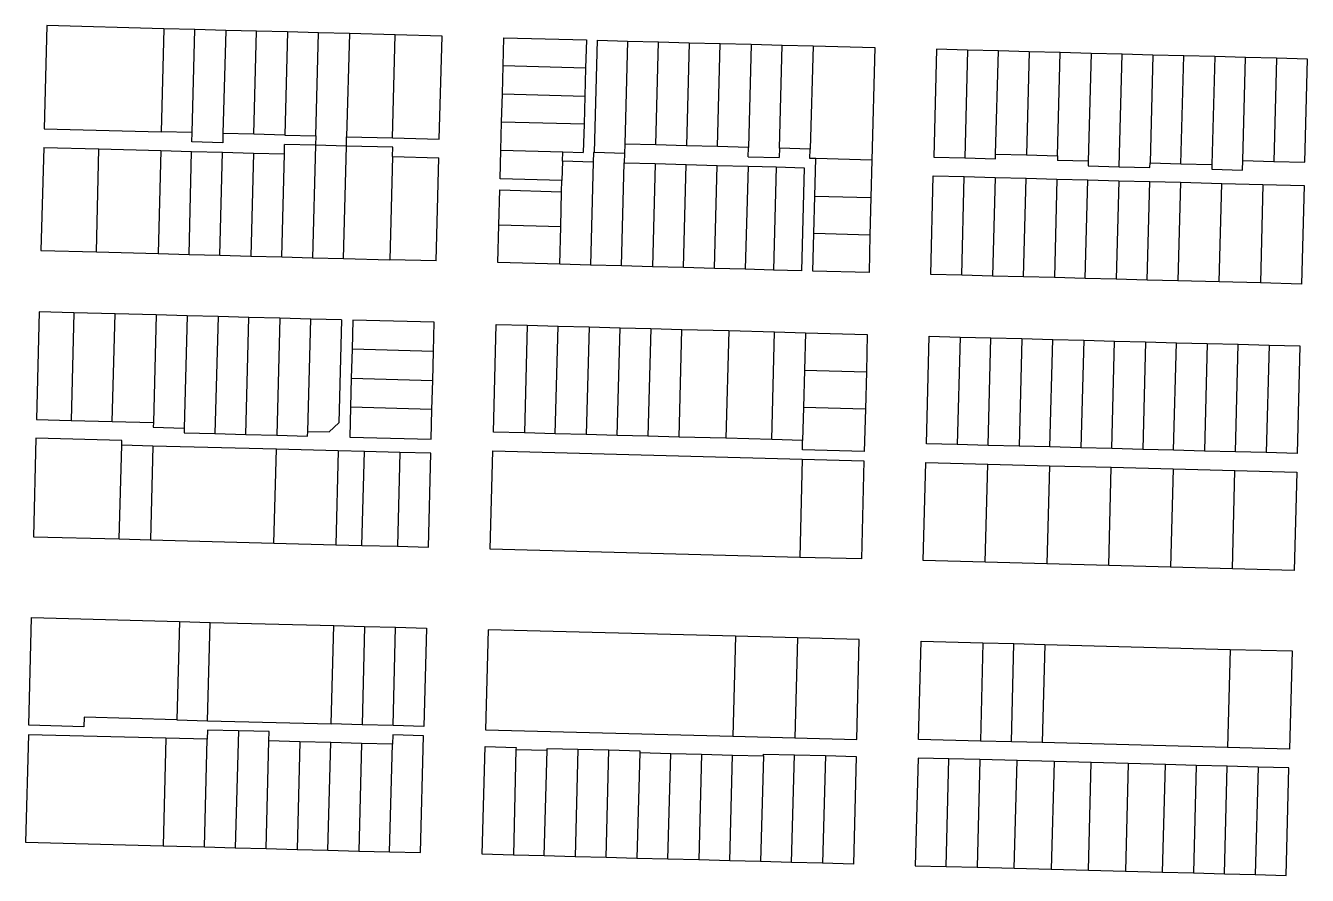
# Model space of a CAD drawing. Header units: inches. Extents: x 486468 to 494399, y 5455955 to 5460553.
# Drawn here: x 486488 to 486904.9, y 5456763.9 to 5457040.5 of the extents above; entities that cross this region are included whole.
import ezdxf

# ---------------------------------------------------------------- set-up
doc = ezdxf.new("R2010")
doc.units = ezdxf.units.IN
doc.header["$MEASUREMENT"] = 0
doc.layers.add('ParcelLines', color=10, linetype='Continuous')

msp = doc.modelspace()

# ---------------------------------------------------------------- linework, layer by layer
at = {"layer": 'ParcelLines', "color": 1}
for p, q in [((486494.869, 5457040.477), (486494.019, 5457006.927)), ((486532.97, 5457039.468), (486494.869, 5457040.477)), ((486532.97, 5457039.468), (486532.071, 5457005.927)), ((486543.021, 5457039.208), (486532.97, 5457039.468)), ((486542.149, 5457005.651), (486543.021, 5457039.208)), ((486553.071, 5457038.937), (486543.021, 5457039.208)), ((486553.071, 5457038.937), (486552.172, 5457005.377)), ((486563.121, 5457038.668), (486553.071, 5457038.937)), ((486573.171, 5457038.408), (486563.121, 5457038.668)), ((486573.171, 5457038.408), (486572.272, 5457004.827)), ((486583.22, 5457038.137), (486573.171, 5457038.408)), ((486593.27, 5457037.877), (486583.22, 5457038.137)), ((486593.27, 5457037.877), (486592.37, 5457004.326)), ((486608.169, 5457037.477), (486593.27, 5457037.877)), ((486607.319, 5457003.926), (486608.169, 5457037.477)), ((486623.418, 5457037.077), (486608.169, 5457037.477)), ((486622.518, 5457003.526), (486623.418, 5457037.077)), ((486643.276, 5457027.376), (486643.517, 5457036.526)), ((486643.517, 5457036.526), (486670.365, 5457035.826)), ((486670.365, 5457035.826), (486670.115, 5457026.675)), ((486673.015, 5456999.125), (486674.014, 5457035.726)), ((486674.014, 5457035.726), (486683.764, 5457035.465)), ((486683.764, 5457035.465), (486682.865, 5457001.925)), ((486683.764, 5457035.465), (486693.813, 5457035.195)), ((486692.914, 5457001.655), (486693.813, 5457035.195)), ((486693.813, 5457035.195), (486703.863, 5457034.925)), ((486703.863, 5457034.925), (486702.963, 5457001.373)), ((486703.863, 5457034.925), (486713.912, 5457034.665)), ((486713.063, 5457001.093), (486713.912, 5457034.665)), ((486713.912, 5457034.665), (486723.962, 5457034.394)), ((486723.962, 5457034.394), (486734.011, 5457034.123)), ((486733.162, 5457000.573), (486734.011, 5457034.123)), ((486734.011, 5457034.123), (486744.11, 5457033.853)), ((486744.11, 5457033.853), (486743.211, 5457000.273)), ((486744.11, 5457033.853), (486764.209, 5457033.323)), ((486764.209, 5457033.323), (486763.26, 5456996.722)), ((486784.308, 5457032.772), (486783.408, 5456997.672)), ((486794.358, 5457032.502), (486784.308, 5457032.772)), ((486804.407, 5457032.242), (486794.358, 5457032.502)), ((486803.507, 5456998.672), (486804.407, 5457032.242)), ((486814.457, 5457031.972), (486804.407, 5457032.242)), ((486814.457, 5457031.972), (486813.556, 5456998.4)), ((486824.505, 5457031.701), (486814.457, 5457031.972)), ((486823.655, 5456998.12), (486824.505, 5457031.701)), ((486834.554, 5457031.43), (486824.505, 5457031.701)), ((486844.604, 5457031.17), (486834.554, 5457031.43)), ((486854.653, 5457030.9), (486844.604, 5457031.17)), ((486854.653, 5457030.9), (486853.744, 5456995.79)), ((486864.703, 5457030.63), (486854.653, 5457030.9)), ((486874.752, 5457030.37), (486864.703, 5457030.63)), ((486874.752, 5457030.37), (486873.842, 5456995.263)), ((486884.802, 5457030.099), (486874.752, 5457030.37)), ((486883.952, 5456996.519), (486884.802, 5457030.099)), ((486894.851, 5457029.829), (486884.802, 5457030.099)), ((486904.9, 5457029.569), (486894.851, 5457029.829)), ((486904.051, 5456996.019), (486904.9, 5457029.569)), ((486643.036, 5457018.226), (486643.276, 5457027.376)), ((486670.115, 5457026.675), (486643.276, 5457027.376)), ((486670.115, 5457026.675), (486669.865, 5457017.525)), ((486642.797, 5457009.076), (486643.036, 5457018.226)), ((486643.036, 5457018.226), (486669.865, 5457017.525)), ((486669.865, 5457017.525), (486669.615, 5457008.375)), ((486642.557, 5456999.925), (486642.797, 5457009.076)), ((486669.615, 5457008.375), (486669.365, 5456999.225)), ((486494.019, 5457006.927), (486532.071, 5457005.927)), ((486542.149, 5457005.651), (486532.071, 5457005.927)), ((486542.071, 5457002.606), (486542.149, 5457005.651)), ((486552.172, 5457005.377), (486552.122, 5457002.327)), ((486562.222, 5457005.107), (486552.172, 5457005.377)), ((486572.272, 5457004.827), (486562.222, 5457005.107)), ((486572.272, 5457004.827), (486582.35, 5457004.576)), ((486582.35, 5457004.576), (486582.271, 5457001.547)), ((486592.32, 5457001.276), (486592.37, 5457004.326)), ((486592.37, 5457004.326), (486607.319, 5457003.926)), ((486607.319, 5457003.926), (486622.518, 5457003.526)), ((486493.87, 5457000.826), (486492.97, 5456967.276)), ((486493.87, 5457000.826), (486511.82, 5457000.337)), ((486510.971, 5456966.796), (486511.82, 5457000.337)), ((486511.82, 5457000.337), (486531.921, 5456999.797)), ((486531.921, 5456999.797), (486541.971, 5456999.526)), ((486552.122, 5457002.327), (486542.071, 5457002.606)), ((486572.142, 5456998.767), (486572.222, 5457001.827)), ((486582.271, 5457001.547), (486572.222, 5457001.827)), ((486582.271, 5457001.547), (486581.321, 5456964.936)), ((486592.32, 5457001.276), (486582.271, 5457001.547)), ((486591.371, 5456964.676), (486592.32, 5457001.276)), ((486607.369, 5457000.876), (486592.32, 5457001.276)), ((486607.29, 5456997.832), (486607.369, 5457000.876)), ((486642.317, 5456990.625), (486642.557, 5456999.925)), ((486682.865, 5457001.925), (486682.785, 5456998.875)), ((486692.914, 5457001.655), (486682.865, 5457001.925)), ((486702.963, 5457001.373), (486692.914, 5457001.655)), ((486713.063, 5457001.093), (486702.963, 5457001.373)), ((486723.112, 5457000.823), (486713.063, 5457001.093)), ((486723.012, 5456997.773), (486723.112, 5457000.823)), ((486733.162, 5457000.573), (486733.062, 5456997.523)), ((486743.211, 5457000.273), (486733.162, 5457000.573)), ((486743.111, 5456997.223), (486743.211, 5457000.273)), ((486541.971, 5456999.526), (486552.022, 5456999.247)), ((486551.171, 5456965.736), (486552.022, 5456999.247)), ((486552.022, 5456999.247), (486562.072, 5456998.977)), ((486562.072, 5456998.977), (486561.222, 5456965.476)), ((486562.072, 5456998.977), (486572.142, 5456998.767)), ((486571.272, 5456965.206), (486572.142, 5456998.767)), ((486607.29, 5456997.832), (486606.42, 5456964.275)), ((486607.29, 5456997.832), (486622.385, 5456997.43)), ((486621.469, 5456963.875), (486622.385, 5456997.43)), ((486662.566, 5456996.325), (486662.416, 5456990.075)), ((486662.566, 5456996.325), (486662.666, 5456999.375)), ((486672.615, 5456996.075), (486662.566, 5456996.325)), ((486662.666, 5456999.375), (486669.365, 5456999.225)), ((486672.715, 5456999.125), (486672.615, 5456996.075)), ((486673.015, 5456999.125), (486672.715, 5456999.125)), ((486681.815, 5456962.243), (486682.715, 5456995.825)), ((486682.785, 5456998.875), (486682.715, 5456995.825)), ((486682.715, 5456995.825), (486692.764, 5456995.544)), ((486692.764, 5456995.544), (486702.813, 5456995.273)), ((486723.012, 5456997.773), (486733.062, 5456997.523)), ((486744.961, 5456997.173), (486743.111, 5456997.223)), ((486744.651, 5456984.972), (486744.961, 5456997.173)), ((486763.26, 5456996.722), (486744.961, 5456997.173)), ((486763.26, 5456996.722), (486762.949, 5456984.522)), ((486783.408, 5456997.672), (486793.457, 5456997.402)), ((486793.457, 5456997.402), (486803.507, 5456997.122)), ((486803.507, 5456997.122), (486803.507, 5456998.672)), ((486803.507, 5456998.672), (486813.556, 5456998.4)), ((486813.556, 5456998.4), (486823.655, 5456998.12)), ((486823.655, 5456998.12), (486823.606, 5456996.58)), ((486833.645, 5456996.32), (486823.606, 5456996.58)), ((486853.704, 5456994.27), (486853.744, 5456995.79)), ((486853.744, 5456995.79), (486863.793, 5456995.53)), ((486863.793, 5456995.53), (486873.842, 5456995.263)), ((486883.852, 5456993.469), (486883.952, 5456996.519)), ((486883.952, 5456996.519), (486894.001, 5456996.269)), ((486894.001, 5456996.269), (486904.051, 5456996.019)), ((486702.813, 5456995.273), (486712.913, 5456994.993)), ((486712.913, 5456994.993), (486722.962, 5456994.723)), ((486722.962, 5456994.723), (486732.062, 5456994.473)), ((486732.062, 5456994.473), (486731.211, 5456960.922)), ((486732.062, 5456994.473), (486741.211, 5456994.223)), ((486741.211, 5456994.223), (486740.361, 5456960.672)), ((486782.408, 5456959.471), (486783.208, 5456991.572)), ((486783.208, 5456991.572), (486793.257, 5456991.312)), ((486833.605, 5456994.81), (486843.654, 5456994.54)), ((486843.654, 5456994.54), (486853.704, 5456994.27)), ((486873.842, 5456995.263), (486873.803, 5456993.739)), ((486873.803, 5456993.739), (486883.852, 5456993.469)), ((486662.416, 5456990.075), (486642.317, 5456990.625)), ((486662.316, 5456986.425), (486662.416, 5456990.075)), ((486793.257, 5456991.312), (486803.307, 5456991.052)), ((486803.307, 5456991.052), (486813.406, 5456990.78)), ((486813.406, 5456990.78), (486823.456, 5456990.52)), ((486823.456, 5456990.52), (486822.606, 5456958.44)), ((486823.456, 5456990.52), (486833.505, 5456990.26)), ((486832.656, 5456958.18), (486833.505, 5456990.26)), ((486833.505, 5456990.26), (486843.554, 5456990)), ((486843.554, 5456990), (486853.604, 5456989.73)), ((486853.604, 5456989.73), (486863.653, 5456989.469)), ((486863.653, 5456989.469), (486862.804, 5456957.399)), ((486863.653, 5456989.469), (486877.053, 5456989.119)), ((486876.203, 5456957.059), (486877.053, 5456989.119)), ((486877.053, 5456989.119), (486890.452, 5456988.769)), ((486890.452, 5456988.769), (486889.602, 5456956.709)), ((486890.452, 5456988.769), (486903.851, 5456988.419)), ((486903.851, 5456988.419), (486903, 5456956.368)), ((486641.927, 5456975.525), (486642.217, 5456986.975)), ((486642.217, 5456986.975), (486662.316, 5456986.425)), ((486662.026, 5456974.975), (486662.316, 5456986.425)), ((486744.33, 5456972.772), (486744.651, 5456984.972)), ((486762.949, 5456984.522), (486762.629, 5456972.272)), ((486641.618, 5456963.325), (486641.927, 5456975.525)), ((486661.716, 5456962.784), (486662.026, 5456974.975)), ((486744.011, 5456960.572), (486744.33, 5456972.772)), ((486762.629, 5456972.272), (486762.31, 5456960.072)), ((486492.97, 5456967.276), (486510.971, 5456966.796)), ((486510.971, 5456966.796), (486531.071, 5456966.265)), ((486531.071, 5456966.265), (486541.121, 5456966.006)), ((486541.121, 5456966.006), (486551.171, 5456965.736)), ((486551.171, 5456965.736), (486561.222, 5456965.476)), ((486561.222, 5456965.476), (486571.272, 5456965.206)), ((486571.272, 5456965.206), (486581.321, 5456964.936)), ((486581.321, 5456964.936), (486591.371, 5456964.676)), ((486591.371, 5456964.676), (486606.42, 5456964.275)), ((486621.469, 5456963.875), (486606.42, 5456964.275)), ((486661.716, 5456962.784), (486641.618, 5456963.325)), ((486671.766, 5456962.514), (486661.716, 5456962.784)), ((486681.815, 5456962.243), (486671.766, 5456962.514)), ((486691.865, 5456961.973), (486681.815, 5456962.243)), ((486701.964, 5456961.703), (486691.865, 5456961.973)), ((486712.014, 5456961.433), (486701.964, 5456961.703)), ((486722.063, 5456961.162), (486712.014, 5456961.433)), ((486731.211, 5456960.922), (486722.063, 5456961.162)), ((486740.361, 5456960.672), (486731.211, 5456960.922)), ((486762.31, 5456960.072), (486744.011, 5456960.572)), ((486792.458, 5456959.211), (486782.408, 5456959.471)), ((486802.507, 5456958.95), (486792.458, 5456959.211)), ((486812.557, 5456958.69), (486802.507, 5456958.95)), ((486822.606, 5456958.44), (486812.557, 5456958.69)), ((486832.656, 5456958.18), (486822.606, 5456958.44)), ((486842.705, 5456957.919), (486832.656, 5456958.18)), ((486852.754, 5456957.659), (486842.705, 5456957.919)), ((486862.804, 5456957.399), (486852.754, 5456957.659)), ((486876.203, 5456957.059), (486862.804, 5456957.399)), ((486889.602, 5456956.709), (486876.203, 5456957.059)), ((486903, 5456956.368), (486889.602, 5456956.709)), ((486492.401, 5456947.329), (486491.481, 5456912.241)), ((486503.668, 5456947.029), (486492.401, 5456947.329)), ((486503.668, 5456947.029), (486502.747, 5456911.947)), ((486517.066, 5456946.671), (486503.668, 5456947.029)), ((486516.144, 5456911.597), (486517.066, 5456946.671)), ((486530.463, 5456946.313), (486517.066, 5456946.671)), ((486530.463, 5456946.313), (486529.542, 5456911.247)), ((486540.511, 5456946.045), (486530.463, 5456946.313)), ((486540.511, 5456946.045), (486539.55, 5456909.461)), ((486550.559, 5456945.777), (486540.511, 5456946.045)), ((486550.559, 5456945.777), (486549.558, 5456907.675)), ((486560.607, 5456945.508), (486550.559, 5456945.777)), ((486559.605, 5456907.413), (486560.607, 5456945.508)), ((486570.654, 5456945.24), (486560.607, 5456945.508)), ((486570.654, 5456945.24), (486569.653, 5456907.15)), ((486580.702, 5456944.972), (486570.654, 5456945.24)), ((486579.741, 5456908.41), (486580.702, 5456944.972)), ((486590.749, 5456944.704), (486580.702, 5456944.972)), ((486590.749, 5456944.704), (486589.869, 5456911.193)), ((486594.403, 5456944.606), (486594.154, 5456935.147)), ((486620.892, 5456943.899), (486594.403, 5456944.606)), ((486620.643, 5456934.444), (486620.892, 5456943.899)), ((486640.169, 5456908.173), (486641.068, 5456943.224)), ((486641.068, 5456943.224), (486651.117, 5456942.954)), ((486651.117, 5456942.954), (486661.167, 5456942.683)), ((486661.167, 5456942.683), (486671.266, 5456942.413)), ((486671.266, 5456942.413), (486670.316, 5456907.362)), ((486671.266, 5456942.413), (486681.316, 5456942.143)), ((486681.316, 5456942.143), (486691.365, 5456941.873)), ((486691.365, 5456941.873), (486690.415, 5456906.822)), ((486691.365, 5456941.873), (486701.414, 5456941.602)), ((486700.514, 5456906.552), (486701.414, 5456941.602)), ((486701.414, 5456941.602), (486716.663, 5456941.192)), ((486716.663, 5456941.192), (486731.612, 5456940.782)), ((486731.612, 5456940.782), (486741.661, 5456940.512)), ((486741.661, 5456940.512), (486741.331, 5456928.322)), ((486741.661, 5456940.512), (486761.76, 5456939.971)), ((486761.76, 5456939.971), (486761.44, 5456927.821)), ((486780.959, 5456904.371), (486781.859, 5456939.371)), ((486781.859, 5456939.371), (486791.908, 5456939.111)), ((486791.908, 5456939.111), (486801.958, 5456938.85)), ((486801.958, 5456938.85), (486812.007, 5456938.58)), ((486812.007, 5456938.58), (486822.056, 5456938.32)), ((486821.157, 5456903.319), (486822.056, 5456938.32)), ((486822.056, 5456938.32), (486832.156, 5456938.059)), ((486832.156, 5456938.059), (486842.205, 5456937.789)), ((486841.255, 5456902.799), (486842.205, 5456937.789)), ((486842.205, 5456937.789), (486852.255, 5456937.529)), ((486852.255, 5456937.529), (486851.354, 5456902.529)), ((486852.255, 5456937.529), (486862.304, 5456937.269)), ((486861.404, 5456902.269), (486862.304, 5456937.269)), ((486862.304, 5456937.269), (486872.354, 5456937.009)), ((486594.154, 5456935.147), (486593.906, 5456925.689)), ((486620.643, 5456934.444), (486594.154, 5456935.147)), ((486620.395, 5456924.989), (486620.643, 5456934.444)), ((486872.354, 5456937.009), (486882.402, 5456936.739)), ((486881.502, 5456901.738), (486882.402, 5456936.739)), ((486882.402, 5456936.739), (486892.451, 5456936.478)), ((486892.451, 5456936.478), (486891.552, 5456901.478)), ((486892.451, 5456936.478), (486902.501, 5456936.218)), ((486902.501, 5456936.218), (486901.601, 5456901.218)), ((486593.906, 5456925.689), (486593.657, 5456916.23)), ((486593.906, 5456925.689), (486620.395, 5456924.989)), ((486620.147, 5456915.534), (486620.395, 5456924.989)), ((486741.331, 5456928.322), (486741.002, 5456916.121)), ((486741.331, 5456928.322), (486761.44, 5456927.821)), ((486761.44, 5456927.821), (486761.12, 5456915.621)), ((486491.481, 5456912.241), (486502.747, 5456911.947)), ((486593.657, 5456916.23), (486593.402, 5456906.529)), ((486620.147, 5456915.534), (486593.657, 5456916.23)), ((486619.892, 5456905.837), (486620.147, 5456915.534)), ((486741.002, 5456916.121), (486740.712, 5456905.471)), ((486761.12, 5456915.621), (486760.761, 5456901.871)), ((486502.747, 5456911.947), (486516.144, 5456911.597)), ((486516.144, 5456911.597), (486529.542, 5456911.247)), ((486529.542, 5456911.247), (486529.502, 5456909.723)), ((486529.502, 5456909.723), (486539.55, 5456909.461)), ((486539.55, 5456909.461), (486539.51, 5456907.938)), ((486539.51, 5456907.938), (486549.558, 5456907.675)), ((486579.701, 5456906.887), (486579.741, 5456908.41)), ((486579.741, 5456908.41), (486586.743, 5456908.227)), ((486589.869, 5456911.193), (486586.743, 5456908.227)), ((486650.217, 5456907.903), (486640.169, 5456908.173)), ((486491.321, 5456906.15), (486490.48, 5456874.107)), ((486519.282, 5456905.419), (486491.321, 5456906.15)), ((486518.44, 5456873.369), (486519.242, 5456903.896)), ((486519.242, 5456903.896), (486519.282, 5456905.419)), ((486529.342, 5456903.632), (486519.242, 5456903.896)), ((486549.558, 5456907.675), (486559.605, 5456907.413)), ((486559.605, 5456907.413), (486569.653, 5456907.15)), ((486569.653, 5456907.15), (486579.701, 5456906.887)), ((486593.402, 5456906.529), (486619.892, 5456905.837)), ((486660.267, 5456907.632), (486650.217, 5456907.903)), ((486670.316, 5456907.362), (486660.267, 5456907.632)), ((486680.365, 5456907.092), (486670.316, 5456907.362)), ((486690.415, 5456906.822), (486680.365, 5456907.092)), ((486700.514, 5456906.552), (486690.415, 5456906.822)), ((486715.763, 5456906.142), (486700.514, 5456906.552)), ((486730.662, 5456905.741), (486715.763, 5456906.142)), ((486740.712, 5456905.471), (486730.662, 5456905.741)), ((486740.662, 5456902.421), (486740.712, 5456905.471)), ((486791.009, 5456904.109), (486780.959, 5456904.371)), ((486801.058, 5456903.839), (486791.009, 5456904.109)), ((486811.108, 5456903.579), (486801.058, 5456903.839)), ((486529.342, 5456903.632), (486528.54, 5456873.102)), ((486569.533, 5456902.581), (486529.342, 5456903.632)), ((486568.731, 5456872.041), (486569.533, 5456902.581)), ((486589.629, 5456902.056), (486569.533, 5456902.581)), ((486589.629, 5456902.056), (486588.826, 5456871.511)), ((486598.154, 5456901.833), (486589.629, 5456902.056)), ((486597.352, 5456871.286), (486598.154, 5456901.833)), ((486609.724, 5456901.531), (486598.154, 5456901.833)), ((486609.724, 5456901.531), (486608.922, 5456870.98)), ((486619.772, 5456901.269), (486609.724, 5456901.531)), ((486618.97, 5456870.715), (486619.772, 5456901.269)), ((486639.119, 5456870.022), (486639.968, 5456902.073)), ((486639.968, 5456902.073), (486740.562, 5456899.361)), ((486760.761, 5456901.871), (486740.662, 5456902.421)), ((486821.157, 5456903.319), (486811.108, 5456903.579)), ((486831.205, 5456903.059), (486821.157, 5456903.319)), ((486841.255, 5456902.799), (486831.205, 5456903.059)), ((486851.354, 5456902.529), (486841.255, 5456902.799)), ((486861.404, 5456902.269), (486851.354, 5456902.529)), ((486871.453, 5456902.008), (486861.404, 5456902.269)), ((486881.502, 5456901.738), (486871.453, 5456902.008)), ((486891.552, 5456901.478), (486881.502, 5456901.738)), ((486901.601, 5456901.218), (486891.552, 5456901.478)), ((486740.562, 5456899.361), (486739.763, 5456867.391)), ((486740.562, 5456899.361), (486760.661, 5456898.821)), ((486760.661, 5456898.821), (486759.861, 5456866.87)), ((486779.959, 5456866.319), (486780.81, 5456898.271)), ((486780.81, 5456898.271), (486800.908, 5456897.749)), ((486800.058, 5456865.789), (486800.908, 5456897.749)), ((486800.908, 5456897.749), (486821.007, 5456897.219)), ((486821.007, 5456897.219), (486841.105, 5456896.699)), ((486840.305, 5456864.718), (486841.105, 5456896.699)), ((486841.105, 5456896.699), (486861.254, 5456896.168)), ((486861.254, 5456896.168), (486881.353, 5456895.638)), ((486880.503, 5456863.668), (486881.353, 5456895.638)), ((486881.353, 5456895.638), (486901.451, 5456895.118)), ((486901.451, 5456895.118), (486900.602, 5456863.118)), ((486490.48, 5456874.107), (486518.44, 5456873.369)), ((486518.44, 5456873.369), (486528.54, 5456873.102)), ((486528.54, 5456873.102), (486568.731, 5456872.041)), ((486568.731, 5456872.041), (486588.826, 5456871.511)), ((486588.826, 5456871.511), (486597.352, 5456871.286)), ((486597.352, 5456871.286), (486608.922, 5456870.98)), ((486608.922, 5456870.98), (486618.97, 5456870.715)), ((486739.763, 5456867.391), (486639.119, 5456870.022)), ((486759.861, 5456866.87), (486739.763, 5456867.391)), ((486800.058, 5456865.789), (486779.959, 5456866.319)), ((486820.207, 5456865.249), (486800.058, 5456865.789)), ((486840.305, 5456864.718), (486820.207, 5456865.249)), ((486860.404, 5456864.188), (486840.305, 5456864.718)), ((486880.503, 5456863.648), (486860.404, 5456864.188)), ((486900.602, 5456863.118), (486880.503, 5456863.648)), ((486488.971, 5456812.722), (486489.871, 5456847.773)), ((486489.871, 5456847.773), (486537.972, 5456846.503)), ((486537.972, 5456846.503), (486548.023, 5456846.233)), ((486548.023, 5456846.233), (486588.172, 5456845.173)), ((486587.373, 5456813.172), (486588.172, 5456845.173)), ((486588.172, 5456845.173), (486598.221, 5456844.903)), ((486598.221, 5456844.903), (486608.271, 5456844.632)), ((486608.271, 5456844.632), (486618.32, 5456844.372)), ((486618.32, 5456844.372), (486617.521, 5456812.371)), ((486638.419, 5456843.821), (486637.57, 5456811.271)), ((486718.914, 5456841.72), (486638.419, 5456843.821)), ((486718.914, 5456841.72), (486718.064, 5456809.139)), ((486739.063, 5456841.2), (486718.914, 5456841.72)), ((486739.063, 5456841.2), (486738.213, 5456808.599)), ((486759.161, 5456840.669), (486739.063, 5456841.2)), ((486758.311, 5456808.068), (486759.161, 5456840.669)), ((486778.41, 5456808.118), (486779.26, 5456840.119)), ((486779.26, 5456840.119), (486799.358, 5456839.589)), ((486799.358, 5456839.589), (486809.458, 5456839.318)), ((486809.458, 5456839.318), (486819.507, 5456839.048)), ((486819.507, 5456839.048), (486818.658, 5456807.068)), ((486879.803, 5456837.448), (486878.954, 5456805.497)), ((486879.803, 5456837.448), (486899.902, 5456836.917)), ((486899.902, 5456836.917), (486899.102, 5456804.967)), ((486506.922, 5456812.273), (486488.971, 5456812.722)), ((486507.022, 5456815.323), (486506.922, 5456812.273)), ((486537.123, 5456814.522), (486507.022, 5456815.323)), ((486537.123, 5456814.522), (486547.173, 5456814.222)), ((486547.173, 5456814.222), (486587.373, 5456813.172)), ((486597.422, 5456812.911), (486587.373, 5456813.172)), ((486607.472, 5456812.641), (486597.422, 5456812.911)), ((486617.521, 5456812.371), (486607.472, 5456812.641)), ((486488.871, 5456809.672), (486487.972, 5456774.671)), ((486533.623, 5456808.522), (486488.871, 5456809.672)), ((486533.623, 5456808.522), (486532.724, 5456773.491)), ((486547.023, 5456808.172), (486533.623, 5456808.522)), ((486546.124, 5456773.131), (486547.023, 5456808.172)), ((486547.123, 5456811.172), (486547.023, 5456808.172)), ((486557.174, 5456810.922), (486547.123, 5456811.172)), ((486557.174, 5456810.922), (486556.175, 5456772.871)), ((486567.174, 5456810.672), (486557.174, 5456810.922)), ((486567.124, 5456807.622), (486567.174, 5456810.672)), ((486607.372, 5456809.621), (486607.322, 5456806.571)), ((486617.421, 5456809.321), (486607.372, 5456809.621)), ((486616.421, 5456771.27), (486617.421, 5456809.321)), ((486637.57, 5456811.271), (486718.064, 5456809.139)), ((486718.064, 5456809.139), (486738.213, 5456808.599)), ((486738.213, 5456808.599), (486758.311, 5456808.068)), ((486798.559, 5456807.588), (486778.41, 5456808.118)), ((486566.225, 5456772.602), (486567.124, 5456807.622)), ((486577.174, 5456807.362), (486567.124, 5456807.622)), ((486577.174, 5456807.362), (486576.274, 5456772.332)), ((486587.223, 5456807.092), (486577.174, 5456807.362)), ((486597.272, 5456806.831), (486587.223, 5456807.092)), ((486607.322, 5456806.571), (486597.272, 5456806.831)), ((486606.371, 5456771.54), (486607.322, 5456806.571)), ((486636.52, 5456770.72), (486637.42, 5456805.771)), ((486637.42, 5456805.771), (486647.519, 5456805.521)), ((486647.519, 5456805.521), (486647.469, 5456804.871)), ((486647.469, 5456804.871), (486657.569, 5456804.62)), ((486657.569, 5456805.22), (486667.618, 5456804.95)), ((486657.569, 5456804.62), (486657.569, 5456805.22)), ((486667.618, 5456804.95), (486666.718, 5456769.93)), ((486667.618, 5456804.95), (486677.667, 5456804.69)), ((486676.767, 5456769.67), (486677.667, 5456804.69)), ((486677.667, 5456804.69), (486687.766, 5456804.42)), ((486687.766, 5456804.42), (486687.716, 5456803.82)), ((486687.716, 5456803.82), (486697.815, 5456803.56)), ((486808.608, 5456807.328), (486798.559, 5456807.588)), ((486818.658, 5456807.068), (486808.608, 5456807.328)), ((486899.102, 5456804.967), (486878.954, 5456805.497)), ((486696.916, 5456769.139), (486697.815, 5456803.56)), ((486697.815, 5456803.56), (486707.865, 5456803.29)), ((486707.865, 5456803.29), (486706.965, 5456768.879)), ((486707.865, 5456803.29), (486717.914, 5456803.029)), ((486717.914, 5456803.029), (486727.963, 5456802.769)), ((486727.963, 5456802.769), (486728.013, 5456803.369)), ((486728.013, 5456803.369), (486738.063, 5456803.099)), ((486737.113, 5456768.098), (486738.063, 5456803.099)), ((486738.063, 5456803.099), (486748.112, 5456802.839)), ((486748.112, 5456802.839), (486747.213, 5456767.828)), ((486748.112, 5456802.839), (486758.161, 5456802.568)), ((486758.161, 5456802.568), (486757.262, 5456767.568)), ((486778.26, 5456802.068), (486777.361, 5456767.018)), ((486788.31, 5456801.798), (486778.26, 5456802.068)), ((486798.359, 5456801.538), (486788.31, 5456801.798)), ((486810.458, 5456801.218), (486798.359, 5456801.538)), ((486809.509, 5456766.177), (486810.458, 5456801.218)), ((486822.508, 5456800.898), (486810.458, 5456801.218)), ((486834.557, 5456800.578), (486822.508, 5456800.898)), ((486846.656, 5456800.258), (486834.557, 5456800.578)), ((486846.656, 5456800.258), (486845.706, 5456765.237)), ((486858.705, 5456799.937), (486846.656, 5456800.258)), ((486868.755, 5456799.667), (486858.705, 5456799.937)), ((486868.755, 5456799.667), (486867.854, 5456764.657)), ((486878.804, 5456799.397), (486868.755, 5456799.667)), ((486877.904, 5456764.387), (486878.804, 5456799.397)), ((486888.852, 5456799.127), (486878.804, 5456799.397)), ((486898.902, 5456798.867), (486888.852, 5456799.127)), ((486898.002, 5456763.867), (486898.902, 5456798.867)), ((486487.972, 5456774.671), (486532.724, 5456773.491)), ((486532.724, 5456773.491), (486546.124, 5456773.131)), ((486546.124, 5456773.131), (486556.175, 5456772.871)), ((486556.175, 5456772.871), (486566.225, 5456772.602)), ((486566.225, 5456772.602), (486576.274, 5456772.332)), ((486576.274, 5456772.332), (486586.324, 5456772.071)), ((486586.324, 5456772.071), (486596.373, 5456771.8)), ((486596.373, 5456771.8), (486606.371, 5456771.54)), ((486606.371, 5456771.54), (486616.421, 5456771.27)), ((486646.619, 5456770.46), (486636.52, 5456770.72)), ((486656.668, 5456770.2), (486646.619, 5456770.46)), ((486666.718, 5456769.93), (486656.668, 5456770.2)), ((486676.767, 5456769.67), (486666.718, 5456769.93)), ((486686.816, 5456769.41), (486676.767, 5456769.67)), ((486696.916, 5456769.139), (486686.816, 5456769.41)), ((486706.965, 5456768.879), (486696.916, 5456769.139)), ((486717.015, 5456768.618), (486706.965, 5456768.879)), ((486727.064, 5456768.358), (486717.015, 5456768.618)), ((486737.113, 5456768.098), (486727.064, 5456768.358)), ((486747.213, 5456767.828), (486737.113, 5456768.098)), ((486757.262, 5456767.568), (486747.213, 5456767.828)), ((486777.361, 5456767.018), (486787.41, 5456766.758)), ((486787.41, 5456766.758), (486797.46, 5456766.498)), ((486797.46, 5456766.498), (486809.509, 5456766.177)), ((486809.509, 5456766.177), (486821.608, 5456765.857)), ((486821.608, 5456765.857), (486833.657, 5456765.547)), ((486833.657, 5456765.547), (486845.706, 5456765.237)), ((486845.706, 5456765.237), (486857.805, 5456764.917)), ((486857.805, 5456764.917), (486867.854, 5456764.657)), ((486867.854, 5456764.657), (486877.904, 5456764.387)), ((486877.904, 5456764.387), (486887.953, 5456764.127)), ((486887.953, 5456764.127), (486898.002, 5456763.867))]:
    msp.add_line(p, q, dxfattribs=at)
for points in [[(486562.222, 5457005.107), (486562.222, 5457005.127), (486563.121, 5457038.668)], [(486582.35, 5457004.576), (486583.22, 5457038.127), (486583.22, 5457038.137)], [(486723.962, 5457034.394), (486723.962, 5457034.374), (486723.112, 5457000.823)], [(486794.358, 5457032.502), (486793.457, 5456997.422), (486793.457, 5456997.402)], [(486834.554, 5457031.43), (486834.554, 5457031.42), (486833.645, 5456996.32)], [(486843.654, 5456994.54), (486843.654, 5456994.57), (486844.604, 5457031.17)], [(486863.793, 5456995.53), (486864.703, 5457030.62), (486864.703, 5457030.63)], [(486894.851, 5457029.829), (486894.851, 5457029.819), (486894.001, 5456996.269)], [(486669.615, 5457008.375), (486642.817, 5457009.076), (486642.797, 5457009.076)], [(486531.921, 5456999.797), (486531.071, 5456966.275), (486531.071, 5456966.265)], [(486642.557, 5456999.925), (486642.567, 5456999.925), (486662.666, 5456999.375)], [(486541.121, 5456966.006), (486541.121, 5456966.026), (486541.971, 5456999.526)], [(486672.615, 5456996.075), (486671.766, 5456962.524), (486671.766, 5456962.514)], [(486682.785, 5456998.875), (486682.765, 5456998.875), (486673.015, 5456999.125)], [(486692.764, 5456995.544), (486692.764, 5456995.524), (486691.865, 5456961.973)], [(486833.645, 5456996.32), (486833.605, 5456994.82), (486833.605, 5456994.81)], [(486701.964, 5456961.703), (486701.964, 5456961.723), (486702.813, 5456995.273)], [(486712.014, 5456961.433), (486712.014, 5456961.473), (486712.913, 5456994.993)], [(486722.962, 5456994.723), (486722.063, 5456961.172), (486722.063, 5456961.162)], [(486792.458, 5456959.211), (486792.458, 5456959.221), (486793.257, 5456991.312)], [(486803.307, 5456991.052), (486803.307, 5456991.021), (486802.507, 5456958.97), (486802.507, 5456958.95)], [(486812.557, 5456958.69), (486813.406, 5456990.77), (486813.406, 5456990.78)], [(486843.554, 5456990), (486843.554, 5456989.97), (486842.705, 5456957.919)], [(486852.754, 5456957.659), (486852.754, 5456957.669), (486853.604, 5456989.72), (486853.604, 5456989.73)], [(486744.651, 5456984.972), (486744.661, 5456984.972), (486762.909, 5456984.522), (486762.949, 5456984.522)], [(486662.026, 5456974.975), (486662.016, 5456974.975), (486641.927, 5456975.525)], [(486762.629, 5456972.272), (486762.609, 5456972.272), (486744.33, 5456972.772)], [(486651.117, 5456942.954), (486651.117, 5456942.924), (486650.217, 5456907.903)], [(486660.267, 5456907.632), (486661.167, 5456942.673), (486661.167, 5456942.683)], [(486680.365, 5456907.092), (486681.316, 5456942.123), (486681.316, 5456942.143)], [(486716.663, 5456941.192), (486716.663, 5456941.172), (486715.763, 5456906.142)], [(486730.662, 5456905.741), (486731.612, 5456940.772), (486731.612, 5456940.782)], [(486791.908, 5456939.111), (486791.009, 5456904.119), (486791.009, 5456904.109)], [(486801.058, 5456903.839), (486801.058, 5456903.869), (486801.958, 5456938.85)], [(486812.007, 5456938.58), (486812.007, 5456938.57), (486811.108, 5456903.579)], [(486832.156, 5456938.059), (486831.205, 5456903.069), (486831.205, 5456903.059)], [(486872.354, 5456937.009), (486871.453, 5456902.018), (486871.453, 5456902.008)], [(486761.12, 5456915.621), (486761.11, 5456915.621), (486741.012, 5456916.121), (486741.002, 5456916.121)], [(486821.007, 5456897.219), (486820.207, 5456865.269), (486820.207, 5456865.249)], [(486861.254, 5456896.168), (486860.404, 5456864.218), (486860.404, 5456864.188)], [(486537.972, 5456846.503), (486537.972, 5456846.473), (486537.123, 5456814.522)], [(486547.173, 5456814.222), (486548.023, 5456846.223), (486548.023, 5456846.233)], [(486598.221, 5456844.903), (486597.422, 5456812.921), (486597.422, 5456812.911)], [(486607.472, 5456812.641), (486607.472, 5456812.671), (486608.271, 5456844.622), (486608.271, 5456844.632)], [(486799.358, 5456839.589), (486798.559, 5456807.618), (486798.559, 5456807.588)], [(486808.608, 5456807.328), (486808.608, 5456807.368), (486809.458, 5456839.318)], [(486819.507, 5456839.048), (486839.606, 5456838.518), (486859.705, 5456837.988), (486879.803, 5456837.448)], [(486586.324, 5456772.071), (486587.223, 5456807.072), (486587.223, 5456807.092)], [(486597.272, 5456806.831), (486597.272, 5456806.821), (486596.373, 5456771.8)], [(486647.469, 5456804.871), (486646.619, 5456770.47), (486646.619, 5456770.46)], [(486656.668, 5456770.2), (486656.668, 5456770.22), (486657.569, 5456804.62)], [(486687.716, 5456803.82), (486686.816, 5456769.42), (486686.816, 5456769.41)], [(486878.954, 5456805.497), (486858.855, 5456806.017), (486838.756, 5456806.548), (486818.658, 5456807.068)], [(486717.015, 5456768.618), (486717.914, 5456803.019), (486717.914, 5456803.029)], [(486727.963, 5456802.769), (486727.064, 5456768.368), (486727.064, 5456768.358)], [(486787.41, 5456766.758), (486787.41, 5456766.768), (486788.31, 5456801.768), (486788.31, 5456801.798)], [(486798.359, 5456801.538), (486798.359, 5456801.518), (486797.46, 5456766.498)], [(486822.508, 5456800.898), (486822.508, 5456800.868), (486821.608, 5456765.867), (486821.608, 5456765.857)], [(486833.657, 5456765.547), (486834.557, 5456800.568), (486834.557, 5456800.578)], [(486857.805, 5456764.917), (486858.705, 5456799.917), (486858.705, 5456799.937)], [(486888.852, 5456799.127), (486888.852, 5456799.117), (486887.953, 5456764.127)]]:
    msp.add_lwpolyline(points, dxfattribs=at)

doc.saveas('drawing.dxf')
